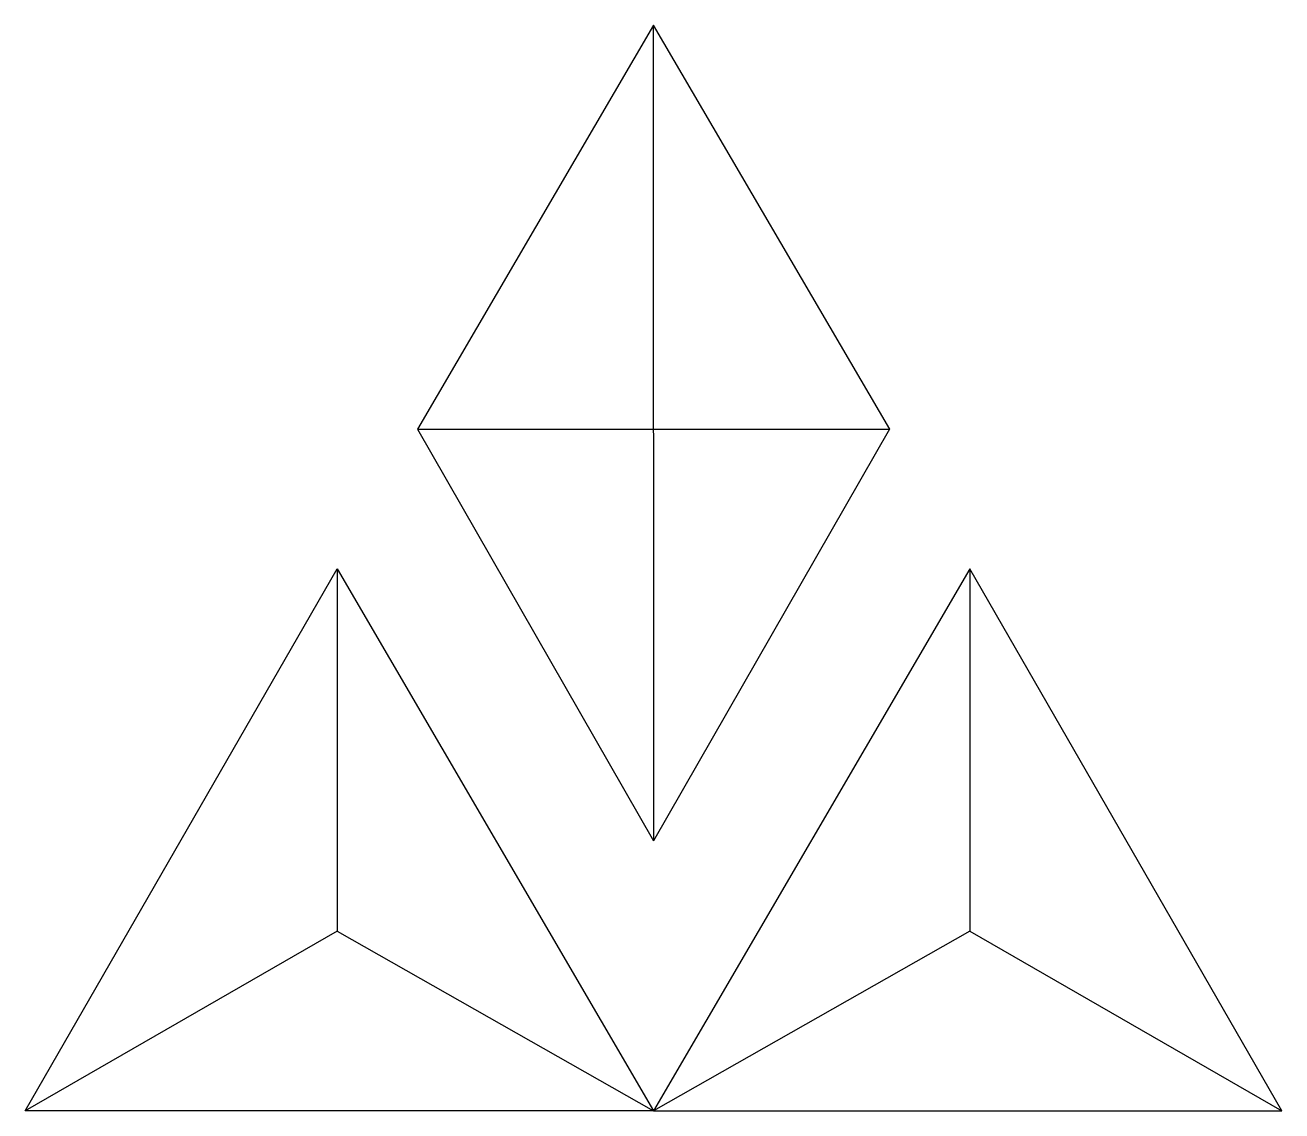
# Model space of a CAD drawing. Header units: inches. Extents: x -0.254 to 0.254, y -0.219 to 0.22.
import ezdxf

# ---------------------------------------------------------------- set-up
doc = ezdxf.new("R2010")
doc.units = ezdxf.units.IN
doc.layers.get('0').update_dxf_attribs({"linetype": 'CONTINUOUS'})

msp = doc.modelspace()

# ---------------------------------------------------------------- linework, layer by layer
for p, q in [((0, 0.22), (-0.0955, 0.0565)), ((-0.00011, 0.22), (0.09543, 0.05652)), ((-0.00011, 0.22), (0, -0.11)), ((-0.0955, 0.0565), (0.09543, 0.05652)), ((-0.0955, 0.0565), (0, -0.11)), ((0.09543, 0.05652), (-0.00003, -0.11)), ((-0.25425, -0.21925), (-0.128, 0)), ((-0.128, 0), (0, -0.21922)), ((-0.128, 0), (-0.12798, -0.14654)), ((0.12795, 0.00003), (0, -0.21922)), ((0.25425, -0.21919), (0.12795, 0.00003)), ((0.12795, 0.00003), (0.12796, -0.14651)), ((-0.12798, -0.14654), (-0.25425, -0.21925)), ((-0.12798, -0.14654), (0, -0.21922)), ((0.12796, -0.14651), (0, -0.21922)), ((0.12796, -0.14651), (0.25425, -0.21919)), ((0, -0.21922), (-0.25425, -0.21925)), ((0, -0.21922), (0.25425, -0.21919))]:
    msp.add_line(p, q)

doc.saveas('drawing.dxf')
